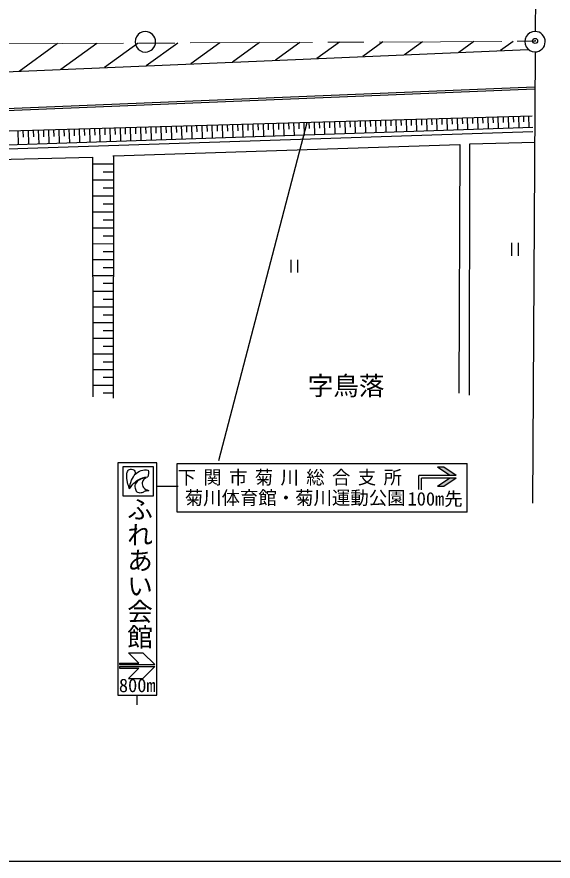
# Model space of a CAD drawing. Units: millimetres, scale not verified. Extents: x 40000 to 680000, y 20000 to 380000.
# Drawn here: x 410866 to 463342, y 205000 to 287665 of the extents above; entities that cross this region are included whole.
import ezdxf
from ezdxf.enums import TextEntityAlignment as Align

# ---------------------------------------------------------------- set-up
doc = ezdxf.new("R2010")
doc.units = ezdxf.units.MM
doc.header["$LTSCALE"] = 1000
doc.header["$PDMODE"] = 32
doc.header["$PDSIZE"] = 500
doc.linetypes.add('CHAIN', pattern=[18.5, 12, -1.5, 3.5, -1.5])
for name, color, linetype, lineweight in [('M-BGD', 7, 'Continuous', 25), ('M-BMK', 2, 'CHAIN', 13), ('M-BMK-SRVR', 3, 'Continuous', 25), ('M-STR-STRC', 7, 'Continuous', 25), ('M-TTL-BAND', 7, 'Continuous', 25)]:
    doc.layers.add(name, color=color, linetype=linetype, lineweight=lineweight)
doc.layers.add('M-OTRS', color=6, linetype='Continuous')
doc.styles.add('@ＭＳ ゴシック', font='')
doc.styles.add('ＭＳ ゴシック', font='')
doc.styles.get('@ＭＳ ゴシック').set_extended_font_data('@MS Gothic')
doc.styles.get('ＭＳ ゴシック').set_extended_font_data('MS Gothic')

msp = doc.modelspace()

# ---------------------------------------------------------------- hatches: boundary and pattern name
at = {"layer": 'M-BGD'}
for points in [[(452664, 243572), (453853, 242748), (453225, 242748), (452037, 243572)], [(453853, 242497), (452664, 241674), (452037, 241674), (453225, 242497)]]:
    msp.add_hatch(color=256, dxfattribs=at).paths.add_polyline_path(points)

# ---------------------------------------------------------------- linework, layer by layer
for p, q in [((461949, 343249), (461584, 286237)), ((461573, 284237), (461324, 240058)), ((405427, 278509), (461510, 280818)), ((405436, 278309), (461518, 280618)), ((372104, 275425), (461301, 277965)), ((453945, 277756), (453978, 276612)), ((454445, 277770), (454461, 277199)), ((454945, 277784), (454977, 276645)), ((455445, 277798), (455461, 277230)), ((455945, 277813), (455977, 276679)), ((456444, 277827), (456461, 277261)), ((456944, 277841), (456976, 276712)), ((457444, 277855), (457460, 277292)), ((457944, 277869), (457976, 276745)), ((458444, 277884), (458460, 277323)), ((458943, 277898), (458975, 276778)), ((459443, 277912), (459459, 277353)), ((459943, 277926), (459975, 276811)), ((460443, 277941), (460459, 277384)), ((460943, 277955), (460974, 276844)), ((424957, 276930), (424994, 275650)), ((425457, 276944), (425475, 276305)), ((425957, 276959), (425993, 275683)), ((426457, 276973), (426475, 276336)), ((426956, 276987), (426993, 275716)), ((427456, 277001), (427474, 276367)), ((427956, 277016), (427992, 275750)), ((428456, 277030), (428474, 276398)), ((428956, 277044), (428991, 275783)), ((429455, 277058), (429473, 276429)), ((429955, 277072), (429991, 275816)), ((430455, 277087), (430473, 276460)), ((430955, 277101), (430990, 275849)), ((431455, 277115), (431472, 276490)), ((431954, 277129), (431990, 275882)), ((432454, 277144), (432472, 276521)), ((432954, 277158), (432989, 275915)), ((433454, 277172), (433471, 276552)), ((433954, 277186), (433989, 275949)), ((434453, 277201), (434471, 276583)), ((434953, 277215), (434988, 275982)), ((435453, 277229), (435470, 276614)), ((435953, 277243), (435988, 276015)), ((436453, 277257), (436470, 276645)), ((436952, 277272), (436987, 276048)), ((437452, 277286), (437470, 276675)), ((437952, 277300), (437987, 276081)), ((438452, 277314), (438469, 276706)), ((438952, 277329), (438986, 276114)), ((439451, 277343), (439469, 276737)), ((439951, 277357), (439986, 276148)), ((440451, 277371), (440468, 276768)), ((440951, 277386), (440985, 276181)), ((441451, 277400), (441468, 276799)), ((441950, 277414), (441984, 276214)), ((442450, 277428), (442467, 276829)), ((442950, 277442), (442984, 276247)), ((443450, 277457), (443467, 276860)), ((443949, 277471), (443983, 276280)), ((444449, 277485), (444466, 276891)), ((444949, 277499), (444983, 276314)), ((445449, 277514), (445466, 276922)), ((445949, 277528), (445982, 276347)), ((446448, 277542), (446465, 276953)), ((446948, 277556), (446982, 276380)), ((447448, 277571), (447465, 276984)), ((447948, 277585), (447981, 276413)), ((448448, 277599), (448464, 277014)), ((448947, 277613), (448981, 276446)), ((449447, 277628), (449464, 277045)), ((449947, 277642), (449980, 276479)), ((450447, 277656), (450463, 277076)), ((450947, 277670), (450980, 276513)), ((451446, 277684), (451463, 277107)), ((451946, 277699), (451979, 276546)), ((452446, 277713), (452462, 277138)), ((452946, 277727), (452979, 276579)), ((453446, 277741), (453462, 277168)), ((372110, 273894), (461347, 276857)), ((372123, 273495), (461361, 276457)), ((410943, 276531), (410982, 275185)), ((411448, 276545), (411467, 275874)), ((411953, 276560), (411991, 275218)), ((412456, 276574), (412475, 275905)), ((412959, 276589), (412997, 275252)), ((413460, 276603), (413479, 275936)), ((413962, 276617), (414000, 275285)), ((414461, 276631), (414480, 275966)), ((414961, 276646), (414999, 275318)), ((415461, 276660), (415480, 275997)), ((415961, 276674), (415999, 275351)), ((416461, 276688), (416479, 276028)), ((416960, 276702), (416998, 275385)), ((417460, 276717), (417479, 276059)), ((417960, 276731), (417997, 275418)), ((418460, 276745), (418478, 276090)), ((418960, 276759), (418997, 275451)), ((419459, 276774), (419478, 276121)), ((419959, 276788), (419996, 275484)), ((420459, 276802), (420478, 276151)), ((420959, 276816), (420996, 275517)), ((421459, 276831), (421477, 276182)), ((421958, 276845), (421995, 275550)), ((422458, 276859), (422477, 276213)), ((422958, 276873), (422995, 275584)), ((423458, 276887), (423476, 276244)), ((423958, 276902), (423994, 275617)), ((424457, 276916), (424476, 276275)), ((455198, 275243), (461548, 275408)), ((420353, 274048), (454208, 275161)), ((454208, 275161), (454126, 250831)), ((455157, 250625), (455198, 275243)), ((388724, 273182), (418249, 273924)), ((418249, 273924), (418291, 250460)), ((420353, 274037), (420263, 274037)), ((420311, 250336), (420353, 274048)), ((420351, 273249), (418251, 273253)), ((420350, 272463), (419301, 272465)), ((420348, 271678), (418253, 271681)), ((420347, 270894), (419301, 270896)), ((420346, 270111), (418256, 270114)), ((420344, 269329), (419301, 269331)), ((420343, 268548), (418259, 268551)), ((420342, 267766), (419301, 267768)), ((420340, 266984), (418262, 266988)), ((420339, 266205), (419301, 266207)), ((420338, 265426), (418264, 265429)), ((459277, 265528), (459277, 264270)), ((459937, 265528), (459937, 264270)), ((420336, 264648), (419301, 264650)), ((420335, 263871), (418267, 263874)), ((437669, 263879), (437669, 262621)), ((438329, 263879), (438329, 262621)), ((420334, 263095), (419301, 263097)), ((420332, 262320), (418270, 262323)), ((420331, 261546), (419301, 261548)), ((420329, 260773), (418273, 260777)), ((420328, 260002), (419301, 260004)), ((420327, 259230), (418275, 259234)), ((420325, 258461), (419301, 258463)), ((420324, 257692), (418278, 257695)), ((420323, 256924), (419301, 256926)), ((420321, 256157), (418281, 256161)), ((420319, 254627), (418283, 254630)), ((420320, 255392), (419301, 255394)), ((420317, 253863), (419301, 253865)), ((420316, 253100), (418286, 253104)), ((420315, 252339), (419301, 252341)), ((420314, 251578), (418289, 251581)), ((420312, 250818), (419301, 250820))]:
    msp.add_line(p, q, dxfattribs=at)
at = {"layer": 'M-BMK'}
msp.add_line((353811, 284740), (461599, 285282), dxfattribs=at)
at = {"layer": 'M-BMK-SRVR'}
for centre, start, end in [((423437, 285223), 89.70886, 269.70886), ((423437, 285223), 269.70886, 89.70886), ((461569, 285237), 89.70886, 269.70886), ((461569, 285237), 269.70886, 89.70886)]:
    msp.add_arc(centre, 1000, start, end, dxfattribs=at)
at = {"layer": 'M-OTRS'}
msp.add_point((461578, 285311), dxfattribs=at)
at = {"layer": 'M-STR-STRC'}
for p, q in [((446691, 285207), (444734, 283785)), ((450546, 285226), (448801, 283959)), ((455583, 285252), (454116, 284186)), ((459437, 285271), (458184, 284360)), ((414827, 285047), (411089, 282331)), ((418682, 285066), (415159, 282507)), ((422748, 285087), (419454, 282694)), ((426602, 285106), (423525, 282870)), ((430741, 285127), (427896, 283060)), ((434596, 285146), (431967, 283236)), ((435834, 283404), (460881, 284475)), ((438571, 285166), (436165, 283418)), ((442426, 285185), (440232, 283592)), ((404452, 282043), (435834, 283404)), ((439252, 277292), (430592, 244179)), ((420747, 244013), (420747, 221254)), ((424574, 244013), (420747, 244013)), ((424574, 221254), (424574, 244013)), ((426543, 239168), (426543, 243918)), ((426543, 243918), (454942, 243918)), ((454942, 239168), (454942, 243918)), ((452664, 243572), (452037, 243572)), ((453225, 242748), (452037, 243572)), ((453853, 242748), (452664, 243572)), ((453853, 242748), (450210, 242748)), ((450210, 241384), (450210, 242748)), ((453853, 242497), (450467, 242497)), ((450467, 241368), (450467, 242497)), ((453225, 242497), (452037, 241674)), ((453853, 242497), (452664, 241674)), ((424574, 241722), (426658, 241722)), ((452664, 241674), (452037, 241674)), ((454942, 239168), (426543, 239168)), ((421789, 225397), (422789, 224397)), ((421789, 225397), (423203, 225397)), ((423203, 225397), (424353, 224247)), ((420918, 224397), (422789, 224397)), ((420918, 224397), (420918, 224247)), ((420918, 224247), (424353, 224247)), ((420918, 224047), (424353, 224047)), ((420918, 224047), (420918, 223897)), ((424353, 224047), (423203, 222897)), ((420918, 223897), (422789, 223897)), ((422789, 223897), (421789, 222897)), ((421789, 222897), (423203, 222897)), ((420747, 221254), (424574, 221254)), ((422615, 221254), (422615, 220308))]:
    msp.add_line(p, q, dxfattribs=at)
msp.add_lwpolyline([(421280, 243624), (424189, 243624), (424189, 240737), (421280, 240737)], close=True, dxfattribs=at)
for points, knots in [([(421900, 241456), (421786, 241730), (421751, 241827), (421694, 242076), (421624, 242386), (421619, 242569), (421625, 242888), (421626, 242959), (421637, 242999), (421659, 243067), (421704, 243202), (421761, 243277), (421878, 243358), (421943, 243404), (422003, 243384), (422082, 243371), (422184, 243354), (422248, 243336), (422328, 243269), (422452, 243163), (422436, 243025), (422437, 242866)], [0, 0, 0, 0, 1, 1, 1, 2, 2, 2, 3, 3, 3, 4, 4, 4, 5, 5, 5, 6, 6, 6, 7, 7, 7, 7]), ([(421900, 241456), (421923, 241816), (421961, 241987), (422098, 242294), (422308, 242764), (422528, 243093), (423024, 243233), (423287, 243307), (423446, 243320), (423723, 243277)], [0, 0, 0, 0, 1, 1, 1, 2, 2, 2, 3, 3, 3, 3]), ([(423723, 243277), (423740, 243140), (423745, 243093), (423742, 242975), (423738, 242842), (423725, 242791), (423693, 242638)], [0, 0, 0, 0, 1, 1, 1, 2, 2, 2, 2]), ([(421900, 241456), (422020, 241665), (422066, 241739), (422203, 241896), (422365, 242083), (422478, 242171), (422684, 242307), (423030, 242535), (423239, 242549), (423693, 242638)], [0, 0, 0, 0, 1, 1, 1, 2, 2, 2, 3, 3, 3, 3]), ([(423516, 242528), (423242, 242498), (423102, 242485), (422884, 242350), (422675, 242221), (422547, 242121), (422451, 241895), (422376, 241718), (422420, 241586), (422482, 241404), (422524, 241281), (422546, 241179), (422665, 241126), (422834, 241050), (422958, 241062), (423139, 241102), (423269, 241131), (423319, 241212), (423447, 241250), (423568, 241286), (423623, 241289), (423766, 241296)], [0, 0, 0, 0, 1, 1, 1, 2, 2, 2, 3, 3, 3, 4, 4, 4, 5, 5, 5, 6, 6, 6, 7, 7, 7, 7]), ([(423516, 242528), (423368, 242432), (423281, 242378), (423206, 242227), (423135, 242082), (423113, 241976), (423146, 241818), (423167, 241719), (423201, 241668), (423258, 241585), (423387, 241397), (423539, 241375), (423766, 241296)], [0, 0, 0, 0, 1, 1, 1, 2, 2, 2, 3, 3, 3, 4, 4, 4, 4])]:
    msp.add_open_spline(points, degree=3, knots=knots, dxfattribs=at)
at = {"layer": 'M-TTL-BAND'}
msp.add_line((40000, 205000), (579000, 205000), dxfattribs=at)

# ---------------------------------------------------------------- texts
at = {"layer": 'M-BGD', "style": 'ＭＳ ゴシック'}
msp.add_text('字鳥落', height=1833, dxfattribs=at).set_placement((443082, 251540), align=Align.MIDDLE_CENTER)
at = {"layer": 'M-STR-STRC', "style": 'ＭＳ ゴシック'}
msp.add_text('菊川体育館・菊川運動公園', height=1320, dxfattribs=at).set_placement((438099, 239516), align=Align.BOTTOM_CENTER)
msp.add_text('100m先', height=1320, rotation=359.851, dxfattribs=at).set_placement((451792, 239416), align=Align.BOTTOM_CENTER)
at = {"layer": 'M-STR-STRC', "style": '@ＭＳ ゴシック'}
msp.add_text('ふれあい会館', height=1833, rotation=270, dxfattribs=at).set_placement((421417, 240718), align=Align.BOTTOM_LEFT)
at = {"layer": 'M-STR-STRC', "style": 'ＭＳ ゴシック'}
msp.add_text('800m', height=1320, dxfattribs=at).set_placement((420850, 221149), align=Align.BOTTOM_LEFT)
at = {"layer": 'M-STR-STRC', "insert": (437926, 241759), "char_height": 1320, "attachment_point": 8, "style": 'ＭＳ ゴシック'}
msp.add_mtext('\\T1.4;下関市菊川総合支所', dxfattribs=at)

doc.saveas('drawing.dxf')
